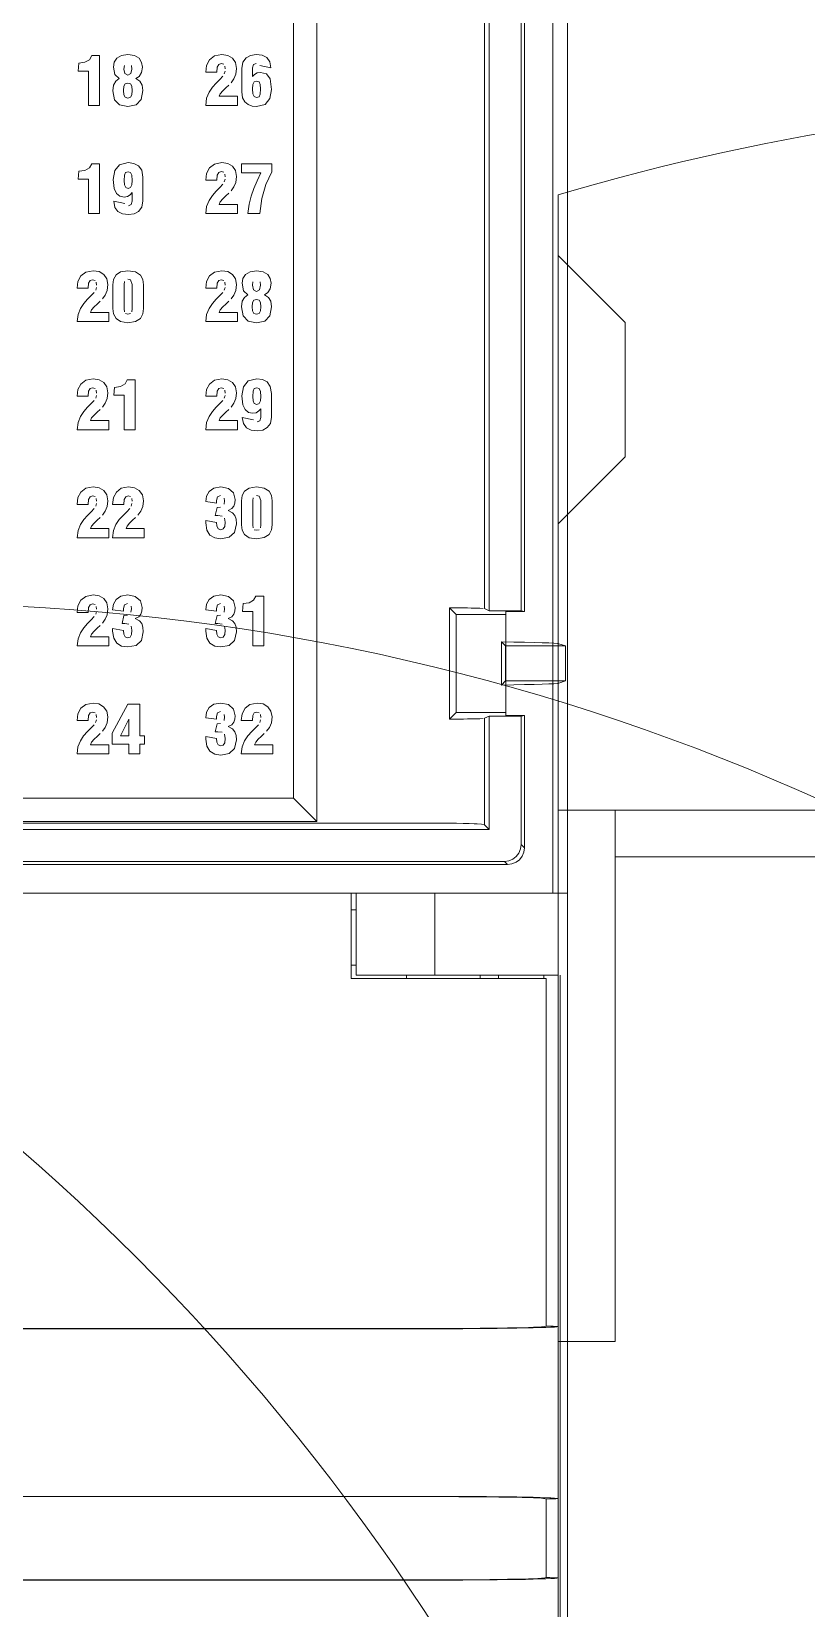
# Model space of a CAD drawing. Header units: millimetres. Extents: x -6000 to 26000, y -6000 to 26000.
# Drawn here: x 145.53 to 148.75, y -4331.74 to -4325.2 of the extents above; entities that cross this region are included whole.
import ezdxf

# ---------------------------------------------------------------- set-up
doc = ezdxf.new("R2010")
doc.units = ezdxf.units.MM
doc.header["$MEASUREMENT"] = 0
doc.layers.add('Чертеж и Рисунок_Ном._пера__7', color=7, linetype='Continuous', lineweight=15)

msp = doc.modelspace()

# ---------------------------------------------------------------- linework, layer by layer
at = {"layer": 'Чертеж и Рисунок_Ном._пера__7', "color": 7, "linetype": 'Continuous', "lineweight": 15}
for p, q in [((147.6943, -4328.7722), (147.6943, -4322.1764)), ((147.7547, -4322.1764), (147.7547, -4328.7722)), ((147.7547, -4328.7305), (147.7547, -4322.1767)), ((147.4108, -4327.5917), (147.4108, -4323.0256)), ((147.43, -4327.6013), (147.43, -4323.016)), ((147.5627, -4327.6013), (147.5627, -4323.016)), ((147.5761, -4323.0133), (147.5761, -4327.6039)), ((146.619, -4328.3784), (146.619, -4324.4836)), ((146.7153, -4324.58), (146.7153, -4328.4748)), ((147.7168, -4325.8746), (147.7168, -4326.1266)), ((147.7168, -4326.1266), (147.995, -4326.4048)), ((147.7168, -4327.2394), (147.7168, -4326.1266)), ((147.995, -4326.9612), (147.995, -4326.4048)), ((147.7168, -4327.2394), (147.995, -4326.9612)), ((147.7168, -4328.4287), (147.7168, -4327.2394)), ((147.266, -4327.5883), (147.2939, -4327.6162)), ((147.266, -4328.0504), (147.266, -4327.5883)), ((147.2939, -4328.0226), (147.2939, -4327.6162)), ((147.2939, -4327.6162), (147.4996, -4327.6162)), ((147.43, -4327.6013), (147.4108, -4327.5917)), ((147.5627, -4327.6013), (147.43, -4327.6013)), ((147.4996, -4327.6039), (147.4996, -4327.6162)), ((147.5761, -4327.6039), (147.4996, -4327.6039)), ((147.4996, -4328.0226), (147.4996, -4327.6162)), ((147.5761, -4327.6039), (147.5627, -4327.6013)), ((147.4816, -4327.73), (147.4816, -4327.9088)), ((147.4816, -4327.73), (147.4983, -4327.7467)), ((147.4983, -4327.7467), (147.4983, -4327.8921)), ((147.7474, -4327.7467), (147.4983, -4327.7467)), ((147.7474, -4327.7467), (147.7196, -4327.7374)), ((147.7474, -4327.7467), (147.7474, -4327.8921)), ((147.4816, -4327.9088), (147.4983, -4327.8921)), ((147.4983, -4327.8921), (147.7474, -4327.8921)), ((147.7196, -4327.9013), (147.7474, -4327.8921)), ((147.266, -4328.0504), (147.2939, -4328.0226)), ((147.2939, -4328.0226), (147.4996, -4328.0226)), ((147.4996, -4328.0348), (147.4996, -4328.0226)), ((147.43, -4328.0375), (147.4108, -4328.0471)), ((147.4108, -4328.4887), (147.4108, -4328.0471)), ((147.5627, -4328.0375), (147.43, -4328.0375)), ((147.43, -4328.5079), (147.43, -4328.0375)), ((147.5761, -4328.0348), (147.4996, -4328.0348)), ((147.5761, -4328.0348), (147.5627, -4328.0375)), ((147.5627, -4328.5713), (147.5627, -4328.0375)), ((147.5761, -4328.0348), (147.5761, -4328.5847)), ((143.2474, -4328.3784), (146.619, -4328.3784)), ((146.619, -4328.3784), (146.7153, -4328.4748)), ((147.2023, -4328.4817), (142.6641, -4328.4817)), ((146.7153, -4328.4748), (143.1511, -4328.4748)), ((147.7168, -4330.6334), (147.7168, -4328.4287)), ((147.7168, -4328.4287), (147.9532, -4328.4287)), ((147.9532, -4328.4287), (149.0939, -4328.4287)), ((147.9532, -4328.6216), (147.9532, -4328.4287)), ((142.4363, -4328.5079), (147.43, -4328.5079)), ((147.4108, -4328.4887), (147.43, -4328.5079)), ((147.5761, -4328.5847), (147.5627, -4328.5713)), ((147.5068, -4328.654), (142.3596, -4328.654)), ((142.373, -4328.6406), (147.4934, -4328.6406)), ((147.5068, -4328.654), (147.4934, -4328.6406)), ((147.9532, -4330.6334), (147.9532, -4328.6216)), ((149.0939, -4328.6216), (147.9532, -4328.6216)), ((142.1721, -4328.7722), (147.6943, -4328.7722)), ((147.0433, -4328.7722), (142.8231, -4328.7722)), ((142.826, -4328.7722), (146.8575, -4328.7722)), ((146.8575, -4328.7722), (146.8575, -4329.1269)), ((146.8783, -4329.113), (146.8783, -4328.7722)), ((147.0433, -4328.7722), (147.2044, -4328.7722)), ((147.2044, -4328.7722), (147.7167, -4328.7722)), ((147.2044, -4329.113), (147.2044, -4328.7722)), ((147.7167, -4328.7722), (147.7547, -4328.7722)), ((147.7547, -4328.7722), (147.7196, -4328.7722)), ((147.7547, -4328.7722), (147.7547, -4345.2033)), ((146.8575, -4328.8418), (146.8783, -4328.8418)), ((146.8575, -4329.0713), (146.8783, -4329.0713)), ((146.8575, -4329.1269), (147.1611, -4329.1269)), ((146.8783, -4329.113), (147.2044, -4329.113)), ((147.087, -4329.113), (147.087, -4329.1269)), ((147.6611, -4329.1269), (147.1611, -4329.1269)), ((147.2044, -4329.113), (147.7167, -4329.113)), ((147.393, -4329.113), (147.393, -4329.1269)), ((147.4695, -4329.1269), (147.4695, -4329.113)), ((147.6573, -4329.1269), (147.6573, -4329.113)), ((147.6611, -4329.1269), (147.6668, -4329.1269)), ((147.6668, -4330.5694), (147.6668, -4329.1269)), ((147.7167, -4329.113), (147.7167, -4329.113)), ((147.7251, -4329.113), (147.7251, -4344.9982)), ((147.6668, -4330.5694), (147.6611, -4330.5713)), ((147.7168, -4331.2852), (147.7168, -4330.5713)), ((147.1611, -4330.5795), (142.826, -4330.5795)), ((147.1611, -4330.5805), (142.826, -4330.5805)), ((147.9532, -4330.6334), (147.7168, -4330.6334)), ((147.7168, -4330.6334), (147.7168, -4338.3257)), ((142.826, -4331.276), (147.1611, -4331.276)), ((147.1611, -4331.277), (142.826, -4331.277)), ((147.6668, -4331.2871), (147.6611, -4331.2853)), ((147.6668, -4331.6126), (147.6668, -4331.2871)), ((147.1611, -4331.6228), (142.826, -4331.6228)), ((147.1611, -4331.6238), (142.826, -4331.6238)), ((147.6668, -4331.6126), (147.6611, -4331.6145)), ((147.7168, -4332.3285), (147.7168, -4331.6145))]:
    msp.add_line(p, q, dxfattribs=at)
at = {"layer": 'Чертеж и Рисунок_Ном._пера__7', "color": 7, "linetype": 'Continuous', "lineweight": 15, "flags": 128}
for points in [[(145.7531, -4325.3244), (145.7282, -4325.3282), (145.7249, -4325.3609), (145.7682, -4325.3609), (145.7682, -4325.5037)], [(145.7718, -4325.3136), (145.7531, -4325.3244)], [(145.7682, -4325.5037), (145.8136, -4325.5037), (145.8136, -4325.2967), (145.7812, -4325.2967), (145.7718, -4325.3136)], [(145.8748, -4325.3244), (145.871, -4325.3447), (145.8772, -4325.3756)], [(145.9048, -4325.2964), (145.886, -4325.3078), (145.8748, -4325.3244)], [(145.931, -4325.2923), (145.9048, -4325.2964)], [(145.9187, -4325.3716), (145.9146, -4325.3526), (145.9165, -4325.3382)], [(145.9591, -4325.2965), (145.931, -4325.2923)], [(145.946, -4325.3382), (145.9478, -4325.3526), (145.9436, -4325.3716)], [(145.9778, -4325.308), (145.9591, -4325.2965)], [(145.9882, -4325.3247), (145.9778, -4325.308)], [(145.9914, -4325.3447), (145.9882, -4325.3247)], [(146.258, -4325.3371), (146.2543, -4325.365), (146.3002, -4325.365), (146.3022, -4325.3443), (146.3083, -4325.333)], [(146.2696, -4325.314), (146.258, -4325.3371)], [(146.2902, -4325.2981), (146.2696, -4325.314)], [(146.3205, -4325.2923), (146.2902, -4325.2981)], [(146.3083, -4325.333), (146.3185, -4325.3297)], [(146.3185, -4325.3297), (146.3287, -4325.3324)], [(146.3452, -4325.2961), (146.3205, -4325.2923)], [(146.3338, -4325.3401), (146.3352, -4325.3517)], [(146.3646, -4325.3074), (146.3452, -4325.2961)], [(146.3774, -4325.3255), (146.3646, -4325.3074)], [(146.382, -4325.35), (146.3774, -4325.3255)], [(146.4085, -4325.3241), (146.4038, -4325.35), (146.4038, -4325.4474), (146.4074, -4325.4717)], [(146.4213, -4325.3061), (146.4085, -4325.3241)], [(146.4636, -4325.2923), (146.4402, -4325.2956), (146.4213, -4325.3061)], [(146.4486, -4325.3841), (146.4486, -4325.3479), (146.4522, -4325.334)], [(146.4522, -4325.334), (146.4636, -4325.3291)], [(146.4882, -4325.2953), (146.4636, -4325.2923)], [(146.4782, -4325.3382), (146.5248, -4325.3479), (146.5203, -4325.3223)], [(146.5076, -4325.3051), (146.4882, -4325.2953)], [(146.5203, -4325.3223), (146.5076, -4325.3051)], [(145.8957, -4325.3918), (145.8808, -4325.403), (145.8717, -4325.4193)], [(145.8772, -4325.3756), (145.8957, -4325.3918)], [(145.9436, -4325.3716), (145.931, -4325.3779), (145.9187, -4325.3716)], [(145.9646, -4325.3918), (145.9782, -4325.3829)], [(145.9802, -4325.4029), (145.9646, -4325.3918)], [(145.9782, -4325.3829), (145.9878, -4325.3671)], [(145.99, -4325.4192), (145.9802, -4325.4029)], [(145.9878, -4325.3671), (145.9914, -4325.3447)], [(146.3126, -4325.3955), (146.2973, -4325.4105)], [(146.3255, -4325.3824), (146.3126, -4325.3955)], [(146.3343, -4325.3615), (146.3313, -4325.3726)], [(146.3591, -4325.4094), (146.3708, -4325.3934)], [(146.3708, -4325.3934), (146.379, -4325.3743)], [(146.379, -4325.3743), (146.382, -4325.35)], [(146.4673, -4325.3686), (146.4564, -4325.375), (146.4486, -4325.3841)], [(146.4486, -4325.4342), (146.4498, -4325.4169), (146.4546, -4325.4061), (146.4648, -4325.4024), (146.4752, -4325.4062)], [(146.4818, -4325.3662), (146.4673, -4325.3686)], [(146.4752, -4325.4062), (146.4804, -4325.4171)], [(146.5061, -4325.3726), (146.4818, -4325.3662)], [(146.5213, -4325.3934), (146.5061, -4325.3726)], [(146.5205, -4325.4748), (146.5266, -4325.4368), (146.5213, -4325.3934)], [(145.8717, -4325.4193), (145.8686, -4325.4427), (145.8756, -4325.4797)], [(145.9134, -4325.4421), (145.9149, -4325.424)], [(145.9149, -4325.4594), (145.9134, -4325.4421)], [(145.9149, -4325.424), (145.9203, -4325.4142), (145.931, -4325.4112)], [(145.9203, -4325.4695), (145.9149, -4325.4594)], [(145.9419, -4325.4695), (145.931, -4325.4727), (145.9203, -4325.4695)], [(145.931, -4325.4112), (145.9416, -4325.4143)], [(145.9416, -4325.4143), (145.9471, -4325.4242), (145.9487, -4325.4421)], [(145.9473, -4325.4594), (145.9419, -4325.4695)], [(145.9487, -4325.4421), (145.9473, -4325.4594)], [(145.9864, -4325.4795), (145.9935, -4325.4421), (145.99, -4325.4192)], [(146.2543, -4325.5037), (146.3856, -4325.5037), (146.3856, -4325.4657), (146.3096, -4325.4657), (146.3144, -4325.4548)], [(146.258, -4325.474), (146.2543, -4325.5037)], [(146.2678, -4325.449), (146.258, -4325.474)], [(146.2816, -4325.4281), (146.2678, -4325.449)], [(146.2973, -4325.4105), (146.2816, -4325.4281)], [(146.3144, -4325.4548), (146.3245, -4325.4428)], [(146.3245, -4325.4428), (146.3372, -4325.4306)], [(146.3372, -4325.4306), (146.3496, -4325.4191)], [(146.4074, -4325.4717), (146.417, -4325.489)], [(146.4499, -4325.4559), (146.4486, -4325.4342)], [(146.4547, -4325.4671), (146.4499, -4325.4559)], [(146.4648, -4325.4704), (146.4547, -4325.4671)], [(146.4754, -4325.4674), (146.4648, -4325.4704)], [(146.4805, -4325.4564), (146.4754, -4325.4674)], [(146.4804, -4325.4171), (146.4818, -4325.4345)], [(146.4818, -4325.4345), (146.4805, -4325.4564)], [(145.8756, -4325.4797), (145.8965, -4325.5012)], [(145.8965, -4325.5012), (145.931, -4325.5081)], [(145.931, -4325.5081), (145.9655, -4325.5011)], [(145.9655, -4325.5011), (145.9864, -4325.4795)], [(146.417, -4325.489), (146.4309, -4325.5002), (146.4474, -4325.5063), (146.4648, -4325.5081)], [(146.4648, -4325.5081), (146.5007, -4325.4993)], [(146.5007, -4325.4993), (146.5205, -4325.4748)], [(145.7531, -4325.773), (145.7282, -4325.7767), (145.7249, -4325.8094), (145.7682, -4325.8094), (145.7682, -4325.9522)], [(145.7718, -4325.7622), (145.7531, -4325.773)], [(145.7682, -4325.9522), (145.8136, -4325.9522), (145.8136, -4325.7452), (145.7812, -4325.7452), (145.7718, -4325.7622)], [(145.8768, -4325.7737), (145.8707, -4325.8115), (145.8742, -4325.8485)], [(145.9319, -4325.7408), (145.8964, -4325.7494), (145.8768, -4325.7737)], [(145.9154, -4325.8147), (145.9166, -4325.7928)], [(145.9166, -4325.7928), (145.9215, -4325.7816)], [(145.9215, -4325.7816), (145.9319, -4325.7785)], [(145.9556, -4325.7438), (145.9319, -4325.7408)], [(145.9319, -4325.7785), (145.9422, -4325.7817)], [(145.9422, -4325.7817), (145.9473, -4325.793)], [(145.9473, -4325.793), (145.9487, -4325.8147)], [(145.9885, -4325.7725), (145.9751, -4325.7537), (145.9556, -4325.7438)], [(145.9887, -4325.9258), (145.9935, -4325.9001), (145.9935, -4325.8018), (145.9885, -4325.7725)], [(146.258, -4325.7857), (146.2543, -4325.8135), (146.3002, -4325.8135), (146.3022, -4325.7929), (146.3083, -4325.7816)], [(146.2696, -4325.7625), (146.258, -4325.7857)], [(146.2902, -4325.7467), (146.2696, -4325.7625)], [(146.3205, -4325.7408), (146.2902, -4325.7467)], [(146.3083, -4325.7816), (146.3185, -4325.7782)], [(146.3185, -4325.7782), (146.3287, -4325.781)], [(146.3452, -4325.7447), (146.3205, -4325.7408)], [(146.3338, -4325.7887), (146.3352, -4325.8003)], [(146.3646, -4325.756), (146.3452, -4325.7447)], [(146.3774, -4325.7741), (146.3646, -4325.756)], [(146.382, -4325.7985), (146.3774, -4325.7741)], [(146.379, -4325.8228), (146.382, -4325.7985)], [(146.5041, -4325.832), (146.5281, -4325.7797), (146.5281, -4325.7452), (146.4032, -4325.7452), (146.4032, -4325.7832), (146.483, -4325.7832), (146.4672, -4325.8171)], [(145.8742, -4325.8485), (145.8839, -4325.869)], [(145.9169, -4325.8324), (145.9154, -4325.8147)], [(145.9319, -4325.848), (145.922, -4325.8439), (145.9169, -4325.8324)], [(145.9422, -4325.8439), (145.9319, -4325.848)], [(145.9408, -4325.8745), (145.9487, -4325.8651), (145.9487, -4325.901), (145.9449, -4325.9149)], [(145.9473, -4325.8324), (145.9422, -4325.8439)], [(145.9487, -4325.8147), (145.9473, -4325.8324)], [(146.2973, -4325.859), (146.2816, -4325.8766)], [(146.3126, -4325.844), (146.2973, -4325.859)], [(146.3255, -4325.8309), (146.3126, -4325.844)], [(146.3343, -4325.8101), (146.3313, -4325.8212)], [(146.3591, -4325.858), (146.3708, -4325.8419)], [(146.3708, -4325.8419), (146.379, -4325.8228)], [(146.454, -4325.8485), (146.4433, -4325.8797)], [(146.4672, -4325.8171), (146.454, -4325.8485)], [(146.4871, -4325.8904), (146.5041, -4325.832)], [(145.8722, -4325.901), (145.8767, -4325.9265), (145.8894, -4325.9438)], [(145.9188, -4325.9107), (145.8722, -4325.901)], [(145.8839, -4325.869), (145.898, -4325.8806)], [(145.898, -4325.8806), (145.9151, -4325.8842)], [(145.9151, -4325.8842), (145.9299, -4325.8815)], [(145.9299, -4325.8815), (145.9408, -4325.8745)], [(145.9449, -4325.9149), (145.9334, -4325.9198)], [(145.9759, -4325.9434), (145.9887, -4325.9258)], [(146.2543, -4325.9522), (146.3856, -4325.9522), (146.3856, -4325.9142), (146.3096, -4325.9142), (146.3144, -4325.9034)], [(146.258, -4325.9226), (146.2543, -4325.9522)], [(146.2678, -4325.8976), (146.258, -4325.9226)], [(146.2816, -4325.8766), (146.2678, -4325.8976)], [(146.3144, -4325.9034), (146.3245, -4325.8914)], [(146.3245, -4325.8914), (146.3372, -4325.8791)], [(146.3372, -4325.8791), (146.3496, -4325.8677)], [(146.4349, -4325.9135), (146.4289, -4325.9522), (146.4786, -4325.9522)], [(146.4433, -4325.8797), (146.4349, -4325.9135)], [(146.4786, -4325.9522), (146.4871, -4325.8904)], [(145.8894, -4325.9438), (145.9088, -4325.9536)], [(145.9088, -4325.9536), (145.9334, -4325.9566), (145.9568, -4325.9534)], [(145.9568, -4325.9534), (145.9759, -4325.9434)], [(145.7868, -4326.1894), (145.7565, -4326.1952)], [(145.8114, -4326.1932), (145.7868, -4326.1894)], [(145.8309, -4326.2045), (145.8114, -4326.1932)], [(145.9316, -4326.1894), (145.9012, -4326.1942)], [(145.9633, -4326.1943), (145.9316, -4326.1894)], [(146.3205, -4326.1894), (146.2902, -4326.1952)], [(146.3452, -4326.1932), (146.3205, -4326.1894)], [(146.3646, -4326.2045), (146.3452, -4326.1932)], [(146.4385, -4326.1936), (146.4197, -4326.2049), (146.4085, -4326.2215)], [(146.4648, -4326.1894), (146.4385, -4326.1936)], [(146.4929, -4326.1936), (146.4648, -4326.1894)], [(146.5115, -4326.2051), (146.4929, -4326.1936)], [(145.7242, -4326.2342), (145.7205, -4326.2621), (145.7665, -4326.2621), (145.7684, -4326.2414), (145.7745, -4326.2301)], [(145.7359, -4326.2111), (145.7242, -4326.2342)], [(145.7565, -4326.1952), (145.7359, -4326.2111)], [(145.7745, -4326.2301), (145.7847, -4326.2268)], [(145.7847, -4326.2268), (145.795, -4326.2295)], [(145.8006, -4326.2586), (145.7976, -4326.2697)], [(145.8001, -4326.2372), (145.8015, -4326.2488)], [(145.8437, -4326.2227), (145.8309, -4326.2045)], [(145.8483, -4326.2471), (145.8437, -4326.2227)], [(145.8452, -4326.2714), (145.8483, -4326.2471)], [(145.8719, -4326.2258), (145.8689, -4326.2474)], [(145.8689, -4326.2474), (145.8689, -4326.3469), (145.8719, -4326.3685), (145.882, -4326.3872)], [(145.882, -4326.2072), (145.8719, -4326.2258)], [(145.9012, -4326.1942), (145.882, -4326.2072)], [(145.9168, -4326.3598), (145.9157, -4326.3481), (145.9157, -4326.2465), (145.9168, -4326.2348)], [(145.931, -4326.225), (145.9416, -4326.2275)], [(145.9416, -4326.2275), (145.9487, -4326.2465), (145.9487, -4326.3481), (145.9471, -4326.3598)], [(145.9829, -4326.2073), (145.9633, -4326.1943)], [(145.9928, -4326.2259), (145.9829, -4326.2073)], [(145.9928, -4326.3684), (145.9955, -4326.3469), (145.9955, -4326.2474), (145.9928, -4326.2259)], [(146.258, -4326.2342), (146.2543, -4326.2621), (146.3002, -4326.2621), (146.3022, -4326.2414), (146.3083, -4326.2301)], [(146.2696, -4326.2111), (146.258, -4326.2342)], [(146.2902, -4326.1952), (146.2696, -4326.2111)], [(146.3083, -4326.2301), (146.3185, -4326.2268)], [(146.3185, -4326.2268), (146.3287, -4326.2295)], [(146.3343, -4326.2586), (146.3313, -4326.2697)], [(146.3338, -4326.2372), (146.3352, -4326.2488)], [(146.3774, -4326.2227), (146.3646, -4326.2045)], [(146.382, -4326.2471), (146.3774, -4326.2227)], [(146.379, -4326.2714), (146.382, -4326.2471)], [(146.4085, -4326.2215), (146.4047, -4326.2418), (146.4109, -4326.2727)], [(146.4525, -4326.2687), (146.4483, -4326.2497), (146.4502, -4326.2354)], [(146.4797, -4326.2354), (146.4816, -4326.2497), (146.4774, -4326.2687)], [(146.5219, -4326.2218), (146.5115, -4326.2051)], [(146.5215, -4326.2642), (146.5251, -4326.2418)], [(146.5251, -4326.2418), (146.5219, -4326.2218)], [(145.7635, -4326.3076), (145.7479, -4326.3252)], [(145.7788, -4326.2926), (145.7635, -4326.3076)], [(145.7918, -4326.2795), (145.7788, -4326.2926)], [(145.8035, -4326.3277), (145.8159, -4326.3162)], [(145.8253, -4326.3066), (145.8371, -4326.2905)], [(145.8371, -4326.2905), (145.8452, -4326.2714)], [(146.2973, -4326.3076), (146.2816, -4326.3252)], [(146.3126, -4326.2926), (146.2973, -4326.3076)], [(146.3255, -4326.2795), (146.3126, -4326.2926)], [(146.3372, -4326.3277), (146.3496, -4326.3162)], [(146.3591, -4326.3066), (146.3708, -4326.2905)], [(146.3708, -4326.2905), (146.379, -4326.2714)], [(146.4055, -4326.3165), (146.4024, -4326.3398), (146.4094, -4326.3768)], [(146.4294, -4326.2889), (146.4146, -4326.3001), (146.4055, -4326.3165)], [(146.4109, -4326.2727), (146.4294, -4326.2889)], [(146.4471, -4326.3392), (146.4486, -4326.3211)], [(146.4486, -4326.3211), (146.454, -4326.3113), (146.4648, -4326.3083)], [(146.4774, -4326.2687), (146.4648, -4326.2751), (146.4525, -4326.2687)], [(146.4648, -4326.3083), (146.4754, -4326.3114)], [(146.4754, -4326.3114), (146.4809, -4326.3213), (146.4824, -4326.3392)], [(146.4983, -4326.2889), (146.512, -4326.28)], [(146.514, -4326.3), (146.4983, -4326.2889)], [(146.512, -4326.28), (146.5215, -4326.2642)], [(146.5238, -4326.3163), (146.514, -4326.3)], [(146.5202, -4326.3766), (146.5272, -4326.3392), (146.5238, -4326.3163)], [(145.7205, -4326.4008), (145.8518, -4326.4008), (145.8518, -4326.3628), (145.7759, -4326.3628), (145.7807, -4326.3519)], [(145.7243, -4326.3711), (145.7205, -4326.4008)], [(145.7341, -4326.3462), (145.7243, -4326.3711)], [(145.7479, -4326.3252), (145.7341, -4326.3462)], [(145.7807, -4326.3519), (145.7908, -4326.3399)], [(145.7908, -4326.3399), (145.8035, -4326.3277)], [(145.882, -4326.3872), (145.9012, -4326.4003)], [(145.9416, -4326.3671), (145.931, -4326.3696), (145.9213, -4326.3671)], [(145.9633, -4326.4002), (145.9829, -4326.3871)], [(145.9829, -4326.3871), (145.9928, -4326.3684)], [(146.2543, -4326.4008), (146.3856, -4326.4008), (146.3856, -4326.3628), (146.3096, -4326.3628), (146.3144, -4326.3519)], [(146.258, -4326.3711), (146.2543, -4326.4008)], [(146.2678, -4326.3462), (146.258, -4326.3711)], [(146.2816, -4326.3252), (146.2678, -4326.3462)], [(146.3144, -4326.3519), (146.3245, -4326.3399)], [(146.3245, -4326.3399), (146.3372, -4326.3277)], [(146.4094, -4326.3768), (146.4303, -4326.3983)], [(146.4486, -4326.3565), (146.4471, -4326.3392)], [(146.454, -4326.3666), (146.4486, -4326.3565)], [(146.4756, -4326.3666), (146.4648, -4326.3699), (146.454, -4326.3666)], [(146.481, -4326.3565), (146.4756, -4326.3666)], [(146.4824, -4326.3392), (146.481, -4326.3565)], [(146.4993, -4326.3982), (146.5202, -4326.3766)], [(145.9012, -4326.4003), (145.9316, -4326.4052)], [(145.9316, -4326.4052), (145.9633, -4326.4002)], [(146.4303, -4326.3983), (146.4648, -4326.4052)], [(146.4648, -4326.4052), (146.4993, -4326.3982)], [(145.7565, -4326.6438), (145.7359, -4326.6596)], [(145.7868, -4326.6379), (145.7565, -4326.6438)], [(145.8114, -4326.6418), (145.7868, -4326.6379)], [(145.8309, -4326.6531), (145.8114, -4326.6418)], [(145.9157, -4326.8493), (145.9611, -4326.8493), (145.9611, -4326.6423), (145.9287, -4326.6423), (145.9193, -4326.6593)], [(146.2902, -4326.6438), (146.2696, -4326.6596)], [(146.3205, -4326.6379), (146.2902, -4326.6438)], [(146.3452, -4326.6418), (146.3205, -4326.6379)], [(146.3646, -4326.6531), (146.3452, -4326.6418)], [(146.4657, -4326.6379), (146.4301, -4326.6465), (146.4105, -4326.6708)], [(146.4893, -4326.6409), (146.4657, -4326.6379)], [(146.5222, -4326.6696), (146.5089, -4326.6508), (146.4893, -4326.6409)], [(145.7242, -4326.6828), (145.7205, -4326.7107), (145.7665, -4326.7107), (145.7684, -4326.69), (145.7745, -4326.6787)], [(145.7359, -4326.6596), (145.7242, -4326.6828)], [(145.7745, -4326.6787), (145.7847, -4326.6753)], [(145.7847, -4326.6753), (145.795, -4326.6781)], [(145.8006, -4326.7072), (145.7976, -4326.7183)], [(145.8001, -4326.6858), (145.8015, -4326.6974)], [(145.8437, -4326.6712), (145.8309, -4326.6531)], [(145.8483, -4326.6956), (145.8437, -4326.6712)], [(145.8452, -4326.7199), (145.8483, -4326.6956)], [(145.9006, -4326.6701), (145.8757, -4326.6739), (145.8725, -4326.7065), (145.9157, -4326.7065), (145.9157, -4326.8493)], [(145.9193, -4326.6593), (145.9006, -4326.6701)], [(146.258, -4326.6828), (146.2543, -4326.7107), (146.3002, -4326.7107), (146.3022, -4326.69), (146.3083, -4326.6787)], [(146.2696, -4326.6596), (146.258, -4326.6828)], [(146.3083, -4326.6787), (146.3185, -4326.6753)], [(146.3185, -4326.6753), (146.3287, -4326.6781)], [(146.3343, -4326.7072), (146.3313, -4326.7183)], [(146.3338, -4326.6858), (146.3352, -4326.6974)], [(146.3774, -4326.6712), (146.3646, -4326.6531)], [(146.382, -4326.6956), (146.3774, -4326.6712)], [(146.379, -4326.7199), (146.382, -4326.6956)], [(146.4105, -4326.6708), (146.4044, -4326.7086), (146.408, -4326.7456)], [(146.4492, -4326.7118), (146.4504, -4326.6899)], [(146.4506, -4326.7295), (146.4492, -4326.7118)], [(146.4504, -4326.6899), (146.4553, -4326.6787)], [(146.4553, -4326.6787), (146.4657, -4326.6756)], [(146.4657, -4326.6756), (146.4759, -4326.6789)], [(146.4759, -4326.6789), (146.481, -4326.6901)], [(146.481, -4326.6901), (146.4824, -4326.7118)], [(146.4824, -4326.7118), (146.481, -4326.7295)], [(146.5225, -4326.8229), (146.5272, -4326.7972), (146.5272, -4326.6989), (146.5222, -4326.6696)], [(145.7479, -4326.7738), (145.7341, -4326.7947)], [(145.7635, -4326.7561), (145.7479, -4326.7738)], [(145.7788, -4326.7411), (145.7635, -4326.7561)], [(145.7918, -4326.728), (145.7788, -4326.7411)], [(145.7908, -4326.7885), (145.8035, -4326.7763)], [(145.8035, -4326.7763), (145.8159, -4326.7648)], [(145.8253, -4326.7551), (145.8371, -4326.739)], [(145.8371, -4326.739), (145.8452, -4326.7199)], [(146.2816, -4326.7738), (146.2678, -4326.7947)], [(146.2973, -4326.7561), (146.2816, -4326.7738)], [(146.3126, -4326.7411), (146.2973, -4326.7561)], [(146.3255, -4326.728), (146.3126, -4326.7411)], [(146.3245, -4326.7885), (146.3372, -4326.7763)], [(146.3372, -4326.7763), (146.3496, -4326.7648)], [(146.3591, -4326.7551), (146.3708, -4326.739)], [(146.3708, -4326.739), (146.379, -4326.7199)], [(146.408, -4326.7456), (146.4176, -4326.7661)], [(146.4176, -4326.7661), (146.4318, -4326.7777)], [(146.4318, -4326.7777), (146.4489, -4326.7813)], [(146.4489, -4326.7813), (146.4636, -4326.7786)], [(146.4657, -4326.7451), (146.4558, -4326.741), (146.4506, -4326.7295)], [(146.4636, -4326.7786), (146.4746, -4326.7716)], [(146.4759, -4326.741), (146.4657, -4326.7451)], [(146.4746, -4326.7716), (146.4824, -4326.7622), (146.4824, -4326.7981), (146.4787, -4326.812)], [(146.481, -4326.7295), (146.4759, -4326.741)], [(145.7205, -4326.8493), (145.8518, -4326.8493), (145.8518, -4326.8114), (145.7759, -4326.8114), (145.7807, -4326.8005)], [(145.7243, -4326.8197), (145.7205, -4326.8493)], [(145.7341, -4326.7947), (145.7243, -4326.8197)], [(145.7807, -4326.8005), (145.7908, -4326.7885)], [(146.2543, -4326.8493), (146.3856, -4326.8493), (146.3856, -4326.8114), (146.3096, -4326.8114), (146.3144, -4326.8005)], [(146.258, -4326.8197), (146.2543, -4326.8493)], [(146.2678, -4326.7947), (146.258, -4326.8197)], [(146.3144, -4326.8005), (146.3245, -4326.7885)], [(146.4059, -4326.7981), (146.4105, -4326.8237), (146.4232, -4326.8409)], [(146.4525, -4326.8078), (146.4059, -4326.7981)], [(146.4232, -4326.8409), (146.4426, -4326.8507)], [(146.4787, -4326.812), (146.4671, -4326.8169)], [(146.4905, -4326.8505), (146.5096, -4326.8405)], [(146.5096, -4326.8405), (146.5225, -4326.8229)], [(146.4426, -4326.8507), (146.4671, -4326.8537), (146.4905, -4326.8505)], [(145.7359, -4327.1082), (145.7242, -4327.1313)], [(145.7565, -4327.0923), (145.7359, -4327.1082)], [(145.7868, -4327.0865), (145.7565, -4327.0923)], [(145.8114, -4327.0904), (145.7868, -4327.0865)], [(145.8309, -4327.1017), (145.8114, -4327.0904)], [(145.8437, -4327.1198), (145.8309, -4327.1017)], [(145.8834, -4327.1082), (145.8717, -4327.1313)], [(145.904, -4327.0923), (145.8834, -4327.1082)], [(145.9343, -4327.0865), (145.904, -4327.0923)], [(145.9589, -4327.0904), (145.9343, -4327.0865)], [(145.9784, -4327.1017), (145.9589, -4327.0904)], [(145.9912, -4327.1198), (145.9784, -4327.1017)], [(146.2688, -4327.1051), (146.2576, -4327.1246), (146.254, -4327.1477), (146.2987, -4327.1536)], [(146.2884, -4327.0915), (146.2688, -4327.1051)], [(146.317, -4327.0865), (146.2884, -4327.0915)], [(146.3483, -4327.0932), (146.317, -4327.0865)], [(146.3692, -4327.1115), (146.3483, -4327.0932)], [(146.4157, -4327.1044), (146.4056, -4327.1229)], [(146.4349, -4327.0913), (146.4157, -4327.1044)], [(146.4654, -4327.0865), (146.4349, -4327.0913)], [(146.4971, -4327.0914), (146.4654, -4327.0865)], [(146.5167, -4327.1044), (146.4971, -4327.0914)], [(146.5265, -4327.123), (146.5167, -4327.1044)], [(145.7242, -4327.1313), (145.7205, -4327.1592), (145.7665, -4327.1592), (145.7684, -4327.1386), (145.7745, -4327.1273)], [(145.7745, -4327.1273), (145.7847, -4327.1239)], [(145.7847, -4327.1239), (145.795, -4327.1266)], [(145.8006, -4327.1557), (145.7976, -4327.1668)], [(145.8001, -4327.1343), (145.8015, -4327.146)], [(145.8371, -4327.1876), (145.8452, -4327.1685)], [(145.8483, -4327.1442), (145.8437, -4327.1198)], [(145.8452, -4327.1685), (145.8483, -4327.1442)], [(145.8717, -4327.1313), (145.868, -4327.1592), (145.914, -4327.1592), (145.9159, -4327.1386), (145.922, -4327.1273)], [(145.922, -4327.1273), (145.9322, -4327.1239)], [(145.9322, -4327.1239), (145.9425, -4327.1266)], [(145.9481, -4327.1557), (145.9451, -4327.1668)], [(145.9476, -4327.1343), (145.949, -4327.146)], [(145.9846, -4327.1876), (145.9927, -4327.1685)], [(145.9958, -4327.1442), (145.9912, -4327.1198)], [(145.9927, -4327.1685), (145.9958, -4327.1442)], [(146.3155, -4327.1711), (146.3011, -4327.1722), (146.294, -4327.2054), (146.3043, -4327.2054), (146.322, -4327.2077)], [(146.2987, -4327.1536), (146.2987, -4327.1424), (146.3034, -4327.1276)], [(146.3034, -4327.1276), (146.3161, -4327.1221)], [(146.3304, -4327.1335), (146.332, -4327.1442), (146.3304, -4327.1585)], [(146.3623, -4327.1769), (146.3713, -4327.1665)], [(146.3767, -4327.1392), (146.3692, -4327.1115)], [(146.3713, -4327.1665), (146.3756, -4327.1537)], [(146.3756, -4327.1537), (146.3767, -4327.1392)], [(146.4056, -4327.1229), (146.4027, -4327.1445)], [(146.4027, -4327.1445), (146.4027, -4327.244), (146.4056, -4327.2656), (146.4157, -4327.2843)], [(146.4506, -4327.2569), (146.4495, -4327.2452), (146.4495, -4327.1436), (146.4506, -4327.1319)], [(146.4648, -4327.1221), (146.4754, -4327.1246)], [(146.4754, -4327.1246), (146.4824, -4327.1436), (146.4824, -4327.2452), (146.4809, -4327.2569)], [(146.5265, -4327.2655), (146.5293, -4327.244), (146.5293, -4327.1445), (146.5265, -4327.123)], [(145.7479, -4327.2223), (145.7341, -4327.2433)], [(145.7635, -4327.2047), (145.7479, -4327.2223)], [(145.7788, -4327.1897), (145.7635, -4327.2047)], [(145.7918, -4327.1766), (145.7788, -4327.1897)], [(145.7807, -4327.2491), (145.7908, -4327.237)], [(145.7908, -4327.237), (145.8035, -4327.2248)], [(145.8035, -4327.2248), (145.8159, -4327.2133)], [(145.8253, -4327.2037), (145.8371, -4327.1876)], [(145.8954, -4327.2223), (145.8816, -4327.2433)], [(145.911, -4327.2047), (145.8954, -4327.2223)], [(145.9263, -4327.1897), (145.911, -4327.2047)], [(145.9393, -4327.1766), (145.9263, -4327.1897)], [(145.9282, -4327.2491), (145.9383, -4327.237)], [(145.9383, -4327.237), (145.951, -4327.2248)], [(145.951, -4327.2248), (145.9634, -4327.2133)], [(145.9728, -4327.2037), (145.9846, -4327.1876)], [(146.3004, -4327.2489), (146.2987, -4327.234), (146.254, -4327.226), (146.254, -4327.2363), (146.2586, -4327.266)], [(146.3343, -4327.2331), (146.3328, -4327.2513), (146.3272, -4327.2613)], [(146.3316, -4327.2161), (146.3343, -4327.2331)], [(146.3473, -4327.1839), (146.3623, -4327.1769)], [(146.365, -4327.1936), (146.3473, -4327.1839)], [(146.3753, -4327.2056), (146.365, -4327.1936)], [(146.3733, -4327.2757), (146.3812, -4327.2399)], [(146.38, -4327.2208), (146.3753, -4327.2056)], [(146.3812, -4327.2399), (146.38, -4327.2208)], [(145.7205, -4327.2979), (145.8518, -4327.2979), (145.8518, -4327.2599), (145.7759, -4327.2599), (145.7807, -4327.2491)], [(145.7243, -4327.2682), (145.7205, -4327.2979)], [(145.7341, -4327.2433), (145.7243, -4327.2682)], [(145.868, -4327.2979), (145.9993, -4327.2979), (145.9993, -4327.2599), (145.9234, -4327.2599), (145.9282, -4327.2491)], [(145.8718, -4327.2682), (145.868, -4327.2979)], [(145.8816, -4327.2433), (145.8718, -4327.2682)], [(146.2586, -4327.266), (146.2716, -4327.2865)], [(146.2716, -4327.2865), (146.2914, -4327.2985)], [(146.2914, -4327.2985), (146.3164, -4327.3023)], [(146.3059, -4327.26), (146.3004, -4327.2489)], [(146.3164, -4327.2643), (146.3059, -4327.26)], [(146.3272, -4327.2613), (146.3164, -4327.2643)], [(146.3164, -4327.3023), (146.3511, -4327.2959)], [(146.3511, -4327.2959), (146.3733, -4327.2757)], [(146.4157, -4327.2843), (146.4349, -4327.2974)], [(146.4349, -4327.2974), (146.4654, -4327.3023)], [(146.4754, -4327.2642), (146.4648, -4327.2667), (146.4551, -4327.2642)], [(146.4654, -4327.3023), (146.4971, -4327.2973)], [(146.4971, -4327.2973), (146.5167, -4327.2842)], [(146.5167, -4327.2842), (146.5265, -4327.2655)], [(145.7359, -4327.5567), (145.7242, -4327.5799)], [(145.7565, -4327.5409), (145.7359, -4327.5567)], [(145.7868, -4327.535), (145.7565, -4327.5409)], [(145.8114, -4327.5389), (145.7868, -4327.535)], [(145.8309, -4327.5502), (145.8114, -4327.5389)], [(145.8437, -4327.5683), (145.8309, -4327.5502)], [(145.8483, -4327.5927), (145.8437, -4327.5683)], [(145.8826, -4327.5536), (145.8713, -4327.5732), (145.8677, -4327.5963), (145.9125, -4327.6022)], [(145.9021, -4327.5401), (145.8826, -4327.5536)], [(145.9307, -4327.535), (145.9021, -4327.5401)], [(145.962, -4327.5417), (145.9307, -4327.535)], [(145.983, -4327.5601), (145.962, -4327.5417)], [(145.9905, -4327.5878), (145.983, -4327.5601)], [(146.2688, -4327.5536), (146.2576, -4327.5732), (146.254, -4327.5963), (146.2987, -4327.6022)], [(146.2884, -4327.5401), (146.2688, -4327.5536)], [(146.317, -4327.535), (146.2884, -4327.5401)], [(146.3483, -4327.5417), (146.317, -4327.535)], [(146.3692, -4327.5601), (146.3483, -4327.5417)], [(146.3767, -4327.5878), (146.3692, -4327.5601)], [(146.4344, -4327.5672), (146.4094, -4327.571), (146.4062, -4327.6036), (146.4495, -4327.6036), (146.4495, -4327.7464)], [(146.453, -4327.5564), (146.4344, -4327.5672)], [(146.4495, -4327.7464), (146.4948, -4327.7464), (146.4948, -4327.5395), (146.4624, -4327.5395), (146.453, -4327.5564)], [(145.7242, -4327.5799), (145.7205, -4327.6078), (145.7665, -4327.6078), (145.7684, -4327.5871), (145.7745, -4327.5758)], [(145.7745, -4327.5758), (145.7847, -4327.5724)], [(145.7918, -4327.6251), (145.7788, -4327.6382)], [(145.7847, -4327.5724), (145.795, -4327.5752)], [(145.8006, -4327.6043), (145.7976, -4327.6154)], [(145.8001, -4327.5829), (145.8015, -4327.5945)], [(145.8371, -4327.6361), (145.8452, -4327.617)], [(145.8452, -4327.617), (145.8483, -4327.5927)], [(145.9292, -4327.6196), (145.9148, -4327.6207), (145.9078, -4327.654), (145.9181, -4327.654), (145.9358, -4327.6562)], [(145.9125, -4327.6022), (145.9125, -4327.591), (145.9172, -4327.5762)], [(145.9172, -4327.5762), (145.9299, -4327.5707)], [(145.9442, -4327.582), (145.9458, -4327.5927), (145.9441, -4327.6071)], [(145.9611, -4327.6325), (145.9761, -4327.6255)], [(145.9788, -4327.6421), (145.9611, -4327.6325)], [(145.9761, -4327.6255), (145.9851, -4327.6151)], [(145.9851, -4327.6151), (145.9894, -4327.6022)], [(145.9894, -4327.6022), (145.9905, -4327.5878)], [(146.3155, -4327.6196), (146.3011, -4327.6207), (146.294, -4327.654), (146.3043, -4327.654), (146.322, -4327.6562)], [(146.2987, -4327.6022), (146.2987, -4327.591), (146.3034, -4327.5762)], [(146.3034, -4327.5762), (146.3161, -4327.5707)], [(146.3304, -4327.582), (146.332, -4327.5927), (146.3304, -4327.6071)], [(146.3473, -4327.6325), (146.3623, -4327.6255)], [(146.365, -4327.6421), (146.3473, -4327.6325)], [(146.3623, -4327.6255), (146.3713, -4327.6151)], [(146.3713, -4327.6151), (146.3756, -4327.6022)], [(146.3756, -4327.6022), (146.3767, -4327.5878)], [(147.266, -4327.5883), (147.2956, -4327.5885), (147.323, -4327.5888), (147.3397, -4327.589), (147.355, -4327.5893), (147.3687, -4327.5896), (147.3807, -4327.5899), (147.3908, -4327.5902), (147.405, -4327.5909)], [(145.7205, -4327.7464), (145.8518, -4327.7464), (145.8518, -4327.7085), (145.7759, -4327.7085), (145.7807, -4327.6976)], [(145.7341, -4327.6918), (145.7243, -4327.7168)], [(145.7479, -4327.6709), (145.7341, -4327.6918)], [(145.7635, -4327.6533), (145.7479, -4327.6709)], [(145.7788, -4327.6382), (145.7635, -4327.6533)], [(145.7807, -4327.6976), (145.7908, -4327.6856)], [(145.7908, -4327.6856), (145.8035, -4327.6734)], [(145.8035, -4327.6734), (145.8159, -4327.6619)], [(145.8253, -4327.6522), (145.8371, -4327.6361)], [(145.9141, -4327.6975), (145.9125, -4327.6825), (145.8677, -4327.6746), (145.8677, -4327.6849), (145.8724, -4327.7146)], [(145.9197, -4327.7086), (145.9141, -4327.6975)], [(145.9481, -4327.6817), (145.9466, -4327.6998), (145.9409, -4327.7098)], [(145.9453, -4327.6647), (145.9481, -4327.6817)], [(145.989, -4327.6542), (145.9788, -4327.6421)], [(145.9871, -4327.7243), (145.9949, -4327.6884)], [(145.9938, -4327.6694), (145.989, -4327.6542)], [(145.9949, -4327.6884), (145.9938, -4327.6694)], [(146.3004, -4327.6975), (146.2987, -4327.6825), (146.254, -4327.6746), (146.254, -4327.6849), (146.2586, -4327.7146)], [(146.3059, -4327.7086), (146.3004, -4327.6975)], [(146.3343, -4327.6817), (146.3328, -4327.6998), (146.3272, -4327.7098)], [(146.3316, -4327.6647), (146.3343, -4327.6817)], [(146.3753, -4327.6542), (146.365, -4327.6421)], [(146.3733, -4327.7243), (146.3812, -4327.6884)], [(146.38, -4327.6694), (146.3753, -4327.6542)], [(146.3812, -4327.6884), (146.38, -4327.6694)], [(145.7243, -4327.7168), (145.7205, -4327.7464)], [(145.8724, -4327.7146), (145.8854, -4327.7351)], [(145.8854, -4327.7351), (145.9051, -4327.747)], [(145.9051, -4327.747), (145.9302, -4327.7508)], [(145.9302, -4327.7129), (145.9197, -4327.7086)], [(145.9409, -4327.7098), (145.9302, -4327.7129)], [(145.9302, -4327.7508), (145.9649, -4327.7445)], [(145.9649, -4327.7445), (145.9871, -4327.7243)], [(146.2586, -4327.7146), (146.2716, -4327.7351)], [(146.2716, -4327.7351), (146.2914, -4327.747)], [(146.2914, -4327.747), (146.3164, -4327.7508)], [(146.3164, -4327.7129), (146.3059, -4327.7086)], [(146.3272, -4327.7098), (146.3164, -4327.7129)], [(146.3164, -4327.7508), (146.3511, -4327.7445)], [(146.3511, -4327.7445), (146.3733, -4327.7243)], [(145.7241, -4328.0284), (145.7204, -4328.0563), (145.7663, -4328.0563), (145.7683, -4328.0357), (145.7744, -4328.0244)], [(145.7357, -4328.0053), (145.7241, -4328.0284)], [(145.7563, -4327.9894), (145.7357, -4328.0053)], [(145.7866, -4327.9836), (145.7563, -4327.9894)], [(145.7744, -4328.0244), (145.7846, -4328.021)], [(145.7846, -4328.021), (145.7948, -4328.0237)], [(145.8113, -4327.9875), (145.7866, -4327.9836)], [(145.8307, -4327.9988), (145.8113, -4327.9875)], [(145.8435, -4328.0169), (145.8307, -4327.9988)], [(145.8482, -4328.0413), (145.8435, -4328.0169)], [(146.2688, -4328.0022), (146.2576, -4328.0217), (146.254, -4328.0448), (146.2987, -4328.0507)], [(146.2884, -4327.9887), (146.2688, -4328.0022)], [(146.317, -4327.9836), (146.2884, -4327.9887)], [(146.2987, -4328.0507), (146.2987, -4328.0395), (146.3034, -4328.0247)], [(146.3034, -4328.0247), (146.3161, -4328.0192)], [(146.3483, -4327.9903), (146.317, -4327.9836)], [(146.3692, -4328.0086), (146.3483, -4327.9903)], [(146.3767, -4328.0363), (146.3692, -4328.0086)], [(146.4055, -4328.0284), (146.4018, -4328.0563), (146.4477, -4328.0563), (146.4497, -4328.0357), (146.4558, -4328.0244)], [(146.4171, -4328.0053), (146.4055, -4328.0284)], [(146.4377, -4327.9894), (146.4171, -4328.0053)], [(146.468, -4327.9836), (146.4377, -4327.9894)], [(146.4558, -4328.0244), (146.466, -4328.021)], [(146.466, -4328.021), (146.4762, -4328.0237)], [(146.4927, -4327.9875), (146.468, -4327.9836)], [(146.5121, -4327.9988), (146.4927, -4327.9875)], [(146.5249, -4328.0169), (146.5121, -4327.9988)], [(146.5295, -4328.0413), (146.5249, -4328.0169)], [(145.7787, -4328.0868), (145.7634, -4328.1018)], [(145.7916, -4328.0737), (145.7787, -4328.0868)], [(145.8005, -4328.0528), (145.7974, -4328.0639)], [(145.7999, -4328.0314), (145.8013, -4328.0431)], [(145.8252, -4328.1008), (145.8369, -4328.0847)], [(145.8369, -4328.0847), (145.8451, -4328.0656)], [(145.8451, -4328.0656), (145.8482, -4328.0413)], [(146.3155, -4328.0682), (146.3011, -4328.0693), (146.294, -4328.1025), (146.3043, -4328.1025), (146.322, -4328.1048)], [(146.3304, -4328.0306), (146.332, -4328.0413), (146.3304, -4328.0556)], [(146.3473, -4328.0811), (146.3623, -4328.074)], [(146.365, -4328.0907), (146.3473, -4328.0811)], [(146.3623, -4328.074), (146.3713, -4328.0636)], [(146.3753, -4328.1027), (146.365, -4328.0907)], [(146.3713, -4328.0636), (146.3756, -4328.0508)], [(146.3756, -4328.0508), (146.3767, -4328.0363)], [(146.4601, -4328.0868), (146.4448, -4328.1018)], [(146.473, -4328.0737), (146.4601, -4328.0868)], [(146.4818, -4328.0528), (146.4788, -4328.0639)], [(146.4813, -4328.0314), (146.4827, -4328.0431)], [(146.5066, -4328.1008), (146.5183, -4328.0847)], [(146.5183, -4328.0847), (146.5265, -4328.0656)], [(146.5265, -4328.0656), (146.5295, -4328.0413)], [(147.266, -4328.0504), (147.2956, -4328.0502), (147.323, -4328.0499), (147.3397, -4328.0497), (147.355, -4328.0494), (147.3687, -4328.0492), (147.3807, -4328.0489), (147.3908, -4328.0485), (147.405, -4328.0478)], [(145.7204, -4328.195), (145.8517, -4328.195), (145.8517, -4328.157), (145.7757, -4328.157), (145.7805, -4328.1462)], [(145.7339, -4328.1404), (145.7241, -4328.1654)], [(145.7477, -4328.1194), (145.7339, -4328.1404)], [(145.7634, -4328.1018), (145.7477, -4328.1194)], [(145.7805, -4328.1462), (145.7906, -4328.1342)], [(145.7906, -4328.1342), (145.8033, -4328.1219)], [(145.8033, -4328.1219), (145.8157, -4328.1104)], [(146.3004, -4328.146), (146.2987, -4328.1311), (146.254, -4328.1231), (146.254, -4328.1335), (146.2586, -4328.1632)], [(146.3059, -4328.1571), (146.3004, -4328.146)], [(146.3164, -4328.1614), (146.3059, -4328.1571)], [(146.3343, -4328.1302), (146.3328, -4328.1484), (146.3272, -4328.1584)], [(146.3316, -4328.1132), (146.3343, -4328.1302)], [(146.3733, -4328.1728), (146.3812, -4328.137)], [(146.38, -4328.118), (146.3753, -4328.1027)], [(146.3812, -4328.137), (146.38, -4328.118)], [(146.4018, -4328.195), (146.5331, -4328.195), (146.5331, -4328.157), (146.4571, -4328.157), (146.4619, -4328.1462)], [(146.4153, -4328.1404), (146.4055, -4328.1654)], [(146.4291, -4328.1194), (146.4153, -4328.1404)], [(146.4448, -4328.1018), (146.4291, -4328.1194)], [(146.4619, -4328.1462), (146.472, -4328.1342)], [(146.472, -4328.1342), (146.4847, -4328.1219)], [(146.4847, -4328.1219), (146.4971, -4328.1104)], [(145.7241, -4328.1654), (145.7204, -4328.195)], [(146.2586, -4328.1632), (146.2716, -4328.1837)], [(146.2716, -4328.1837), (146.2914, -4328.1956)], [(146.2914, -4328.1956), (146.3164, -4328.1994)], [(146.3272, -4328.1584), (146.3164, -4328.1614)], [(146.3164, -4328.1994), (146.3511, -4328.193)], [(146.3511, -4328.193), (146.3733, -4328.1728)], [(146.4055, -4328.1654), (146.4018, -4328.195)], [(147.4108, -4328.4887), (147.3989, -4328.4865), (147.3805, -4328.4852), (147.3685, -4328.4846), (147.3473, -4328.4837), (147.3226, -4328.483), (147.2951, -4328.4824), (147.2654, -4328.482), (147.2342, -4328.4818), (147.2023, -4328.4817)], [(147.5627, -4328.5713), (147.5604, -4328.5893), (147.5534, -4328.606), (147.5424, -4328.6203), (147.5281, -4328.6313), (147.5114, -4328.6382), (147.4934, -4328.6406)], [(147.5068, -4328.654), (147.5248, -4328.6516), (147.5415, -4328.6447), (147.5558, -4328.6337), (147.5668, -4328.6194), (147.5737, -4328.6027), (147.5761, -4328.5847)]]:
    msp.add_lwpolyline(points, dxfattribs=at)
for points in [[(145.9306, -4327.988), (145.8664, -4328.1093), (145.8664, -4328.1544), (145.9353, -4328.1544), (145.9353, -4328.195), (145.9801, -4328.195), (145.9801, -4328.1544), (145.9995, -4328.1544), (145.9995, -4328.1193), (145.9801, -4328.1193), (145.9801, -4327.988)], [(145.9353, -4328.1193), (145.9009, -4328.1193), (145.9353, -4328.0504)]]:
    msp.add_lwpolyline(points, close=True, dxfattribs=at)
at = {"layer": 'Чертеж и Рисунок_Ном._пера__7', "color": 7, "linetype": 'Continuous', "lineweight": 15}
for centre in [(139.4109, -4336.84), (144.9935, -4336.84)]:
    msp.add_circle(centre, 9.2708, dxfattribs=at)
msp.add_arc((150.4849, -4335.2098), 9.737, 73.48384, 106.51616, dxfattribs=at)
for centre, major_axis, start_param, end_param in [((147.164, -4327.7379), (0.5564, 0), 0.05236, 0.963226), ((147.164, -4327.9008), (0.5564, 0), 5.319959, 6.230825), ((147.1611, -4330.5708), (-0.5008, 0), 1.570796, 3.089233), ((147.1611, -4330.5708), (-0.5564, 0), 1.570796, 3.091814), ((147.24, -4330.574), (-0.5008, 0), 3.452397, 3.692176), ((147.1611, -4331.2857), (-0.5564, 0), 3.191371, 4.712389), ((147.1611, -4331.2857), (-0.5008, 0), 3.193953, 4.712389), ((147.24, -4331.2826), (-0.5008, 0), 2.591009, 2.830789), ((147.1611, -4331.614), (-0.5564, 0), 1.570796, 3.091814), ((147.1611, -4331.614), (-0.5008, 0), 1.570796, 3.089233), ((147.24, -4331.6172), (-0.5008, 0), 3.452397, 3.692176)]:
    msp.add_ellipse(centre, major_axis=major_axis, ratio=0.017455, start_param=start_param, end_param=end_param, dxfattribs=at)

doc.saveas('drawing.dxf')
